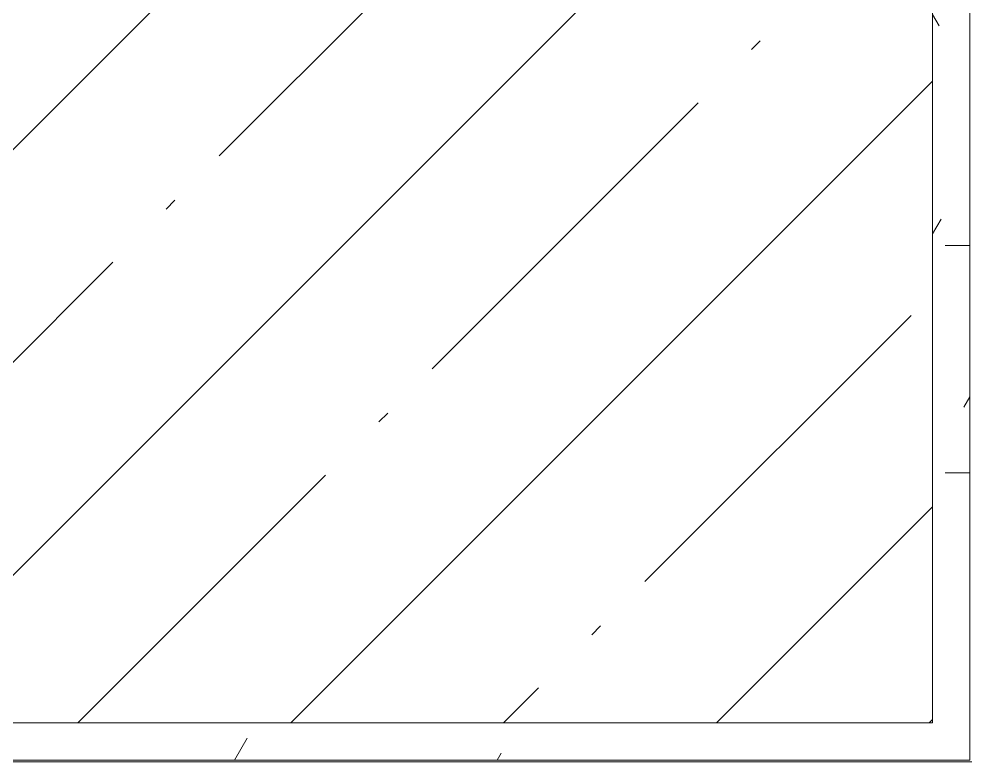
# Model space of a CAD drawing. Header units: millimetres. Extents: x -1178 to 415037, y -3506 to 42334.
# Drawn here: x 6270 to 6780, y 10879 to 11277 of the extents above; entities that cross this region are included whole.
import ezdxf

# ---------------------------------------------------------------- set-up
doc = ezdxf.new("R2010")
doc.units = ezdxf.units.MM
for name, color, linetype, lineweight in [('A-FLOR', 7, 'Continuous', 9), ('I-WALL', 7, 'Continuous', 5), ('S-COLS', 7, 'Continuous', 9), ('S-COLS-1', 7, 'Continuous', 5)]:
    doc.layers.add(name, color=color, linetype=linetype, lineweight=lineweight)
doc.layers.add('A-WALL-FNSH-1', color=9, linetype='Continuous', lineweight=5, true_color=0x808080)
pattern_1 = [(0, (0, 0), (243.84, 60.96), [20.117, -162.763, 20.117, -162.763, -975.36]), (0, (0, 0), (243.84, 60.96), [-365.76, 20.117, -345.643, 20.117, -162.763, -426.72]), (0, (0, 0), (243.84, 60.96), [-914.4, 20.117, -101.803, 20.117, -284.683]), (120, (91.44, 30.48), (-174.7129, 180.69163), [20.117, -162.763, 20.117, -162.763, -975.36]), (120, (91.44, 30.48), (-174.7129, 180.69163), [-365.76, 20.117, -345.643, 20.117, -162.763, -426.72]), (120, (91.44, 30.48), (-174.7129, 180.69163), [-914.4, 20.117, -101.803, 20.117, -284.683]), (240, (121.92, 152.4), (-69.1271, -241.65163), [20.117, -162.763, 20.117, -162.763, -975.36]), (240, (121.92, 152.4), (-69.1271, -241.65163), [-365.76, 20.117, -345.643, 20.117, -162.763, -426.72]), (240, (121.92, 152.4), (-69.1271, -241.65163), [-914.4, 20.117, -101.803, 20.117, -284.683])]

# ---------------------------------------------------------------- blocks, each defined once
blk = doc.blocks.new('BSC_Колонна _Прямоугольная - 500х500-22206884-Объем проектирования 1 этажа')
at = {"layer": 'S-COLS-1'}
h = blk.add_hatch(dxfattribs=at)
h.set_pattern_fill('FP_159', color=256, style=0, pattern_type=2)
h.set_pattern_definition([(45, (-6510, -11150), (-114.0493, 114.0493), []), (45, (-6395.95, -11150), (-114.0493, 114.0493), [201.613, -40.323, 6.706, -33.617])])
h.paths.add_polyline_path([(250, -250), (250, 250), (-250, 247.82), (-250, -250), (54.65, -250)])
for p, q in [((250, 250), (-250, 250)), ((-250, 250), (-250, -250)), ((250, -250), (250, 250)), ((-250, -250), (250, -250))]:
    blk.add_line(p, q, dxfattribs=at)

msp = doc.modelspace()

# ---------------------------------------------------------------- hatches: boundary and pattern name
at = {"layer": 'I-WALL'}
h = msp.add_hatch(dxfattribs=at)
h.set_pattern_fill('FP_191', color=256, style=0, pattern_type=2)
h.set_pattern_definition(pattern_1)
h.paths.add_polyline_path([(6780, 10900), (6780, 11600), (6768, 11600), (6768, 11570), (6760, 11570), (6760, 10900)])
h.paths.add_polyline_path([(6768, 12550), (6780, 12550), (6780, 14570), (6760, 14570), (6760, 12580), (6768, 12580)])
h = msp.add_hatch(dxfattribs=at)
h.set_pattern_fill('FP_191', color=256, style=0, pattern_type=2)
h.set_pattern_definition(pattern_1)
h.paths.add_polyline_path([(6760, 10880), (6780, 10880), (6780, 10900), (3540, 10900), (3540, 10880), (6576.87, 10880)])

# ---------------------------------------------------------------- linework, layer by layer
at = {"layer": 'A-FLOR'}
for p, q in [((6780, 10880), (6780, 11600)), ((3531, 10880), (6780, 10880))]:
    msp.add_line(p, q, dxfattribs=at)
at = {"layer": 'A-WALL-FNSH-1'}
msp.add_line((3539, 10879), (6781, 10879), dxfattribs=at)

# ---------------------------------------------------------------- block references
at = {"layer": 'S-COLS'}
msp.add_blockref('BSC_Колонна _Прямоугольная - 500х500-22206884-Объем проектирования 1 этажа', (6510, 11150), dxfattribs=at)

doc.saveas('drawing.dxf')
